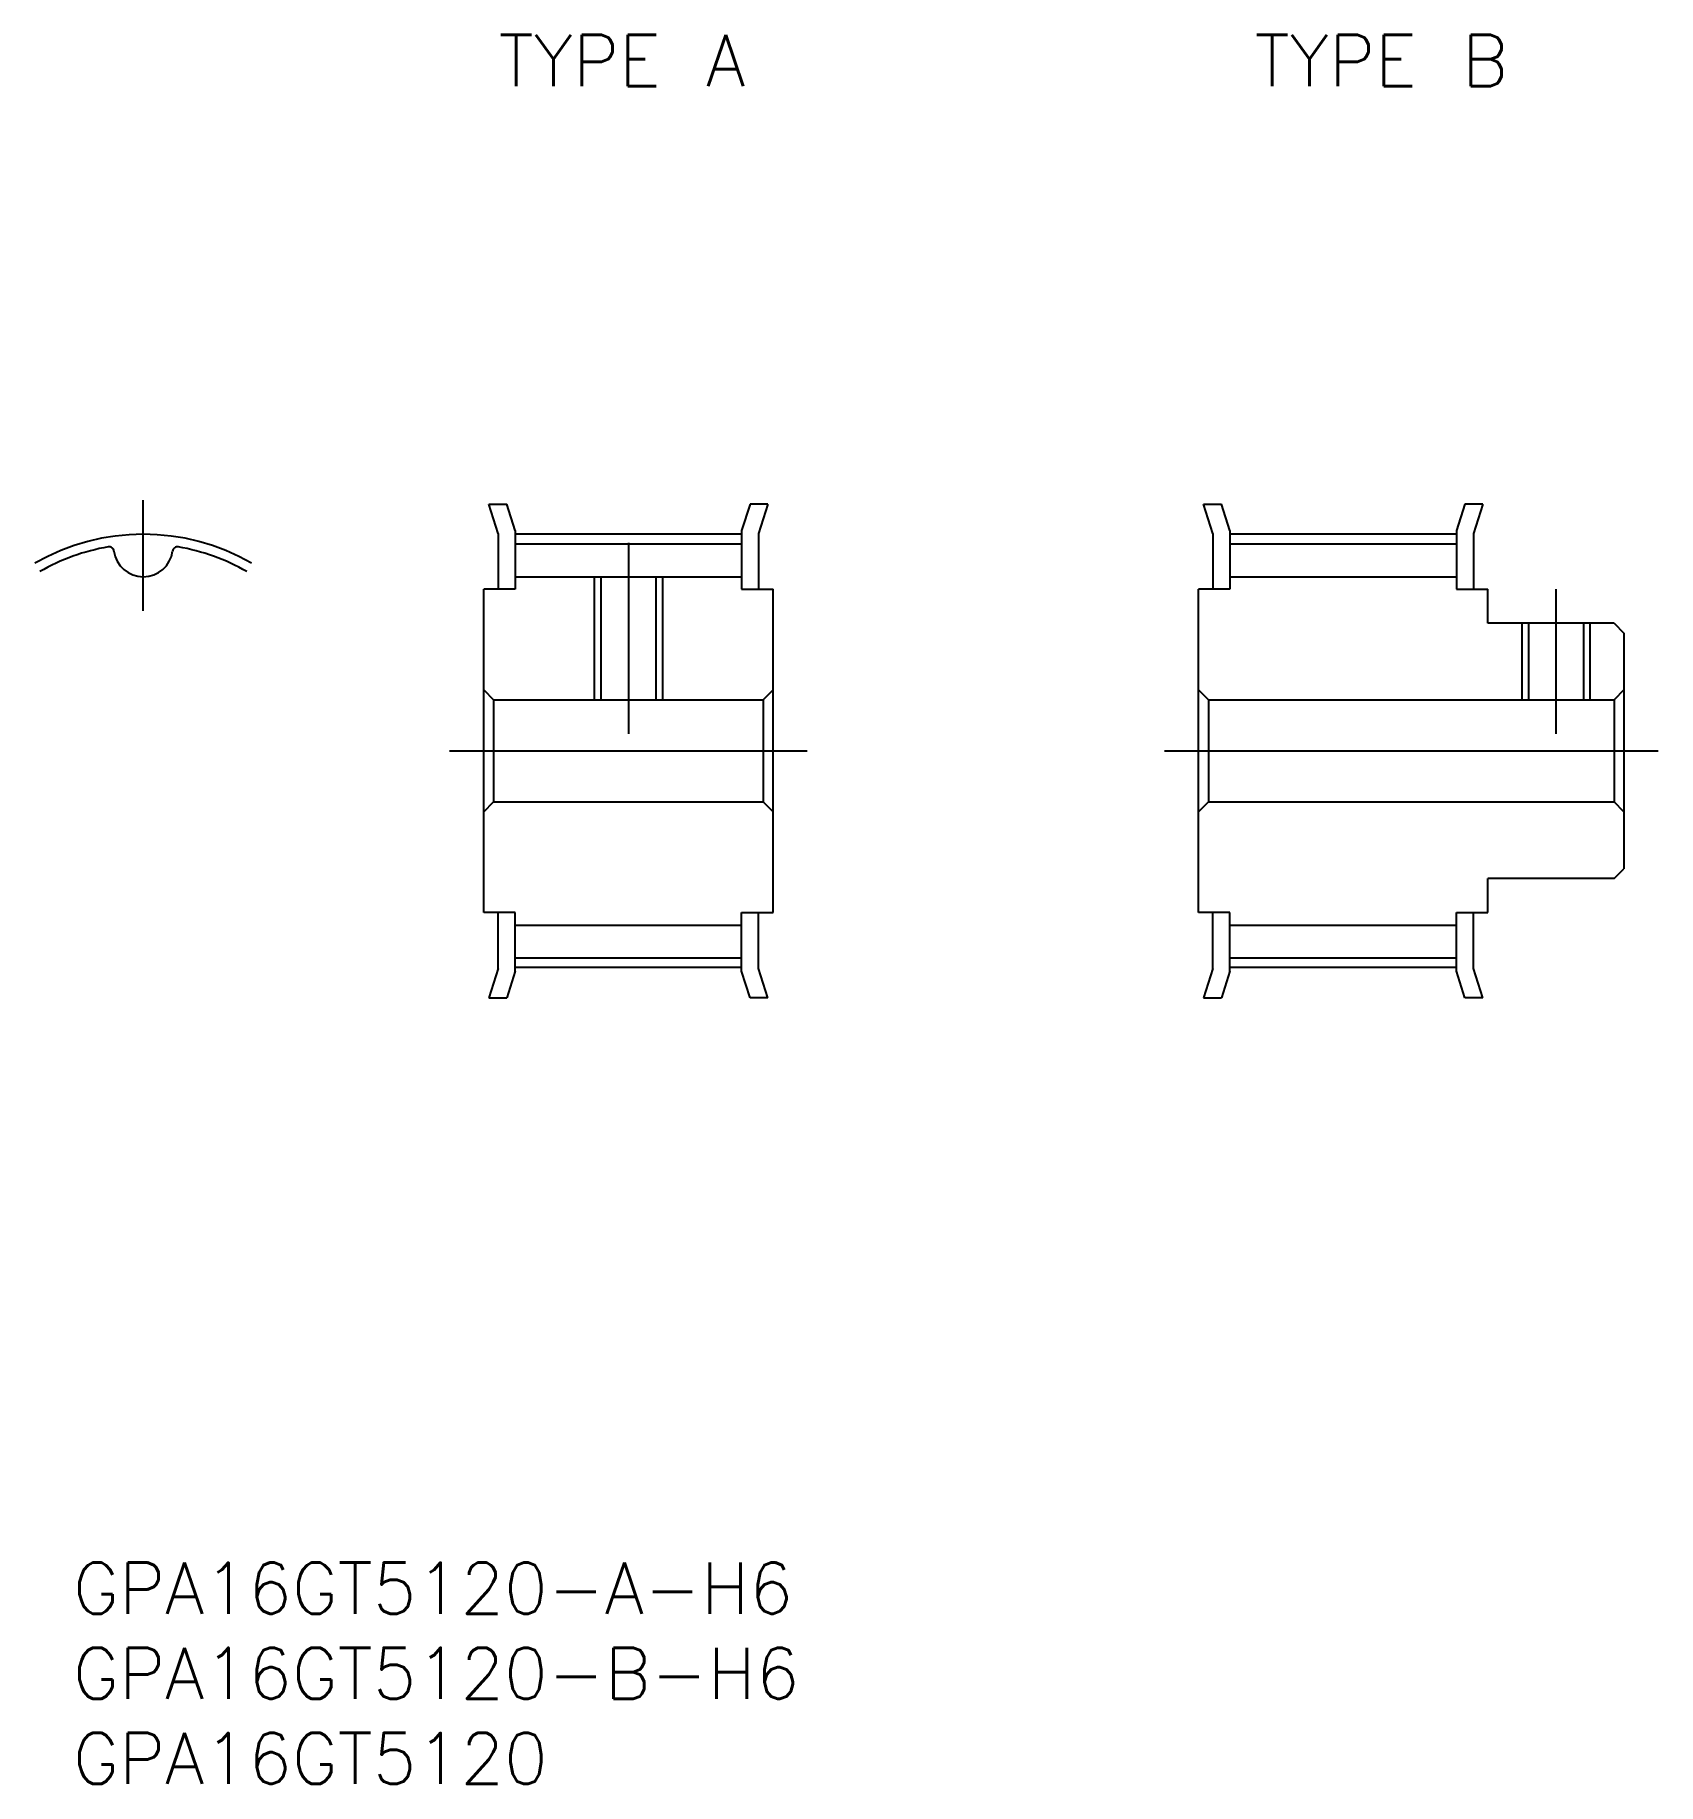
# Model space of a CAD drawing. Extents: x -6 to 89, y -61 to 42.
import ezdxf

# ---------------------------------------------------------------- set-up
doc = ezdxf.new("R2010")
doc.units = 0
doc.linetypes.add('CENTER', pattern=[50.8, 31.75, -6.35, 6.35, -6.35])
doc.layers.get('0').update_dxf_attribs({"linetype": 'CONTINUOUS'})
doc.layers.add('CENTER', color=1, linetype='CONTINUOUS')
doc.styles.get("Standard").update_dxf_attribs({"font": 'txt.shx', "height": 3, "bigfont": 'bigfont.shx'})

msp = doc.modelspace()

# ---------------------------------------------------------------- linework, layer by layer
at = {"color": 7, "linetype": 'CONTINUOUS'}
for p, q in [((20.3, 14.5), (21.35, 14.5)), ((20.85, 12.78), (20.3, 14.5)), ((21.85, 12.94), (21.35, 14.5)), ((35.65, 14.5), (35.15, 12.94)), ((36.7, 14.5), (35.65, 14.5)), ((36.7, 14.5), (36.15, 12.78)), ((62.3, 14.5), (63.35, 14.5)), ((62.85, 12.78), (62.3, 14.5)), ((63.85, 12.94), (63.35, 14.5)), ((77.65, 14.5), (77.15, 12.94)), ((78.7, 14.5), (77.65, 14.5)), ((78.7, 14.5), (78.15, 12.78)), ((20.85, 12.78), (20.85, 9.5)), ((21.85, 12.94), (21.85, 9.5)), ((35.15, 12.94), (35.15, 9.5)), ((36.15, 12.78), (36.15, 9.5)), ((62.85, 12.78), (62.85, 9.5)), ((63.85, 12.94), (63.85, 9.5)), ((77.15, 12.94), (77.15, 9.5)), ((78.15, 12.78), (78.15, 9.5)), ((21.85, 12.16), (35.15, 12.16)), ((63.85, 12.16), (77.15, 12.16)), ((20, -9.5), (20, 9.5)), ((21.85, 9.5), (20, 9.5)), ((21.85, 10.23), (35.15, 10.23)), ((26.88, 10.23), (26.88, 3)), ((30.12, 10.23), (30.12, 3)), ((35.15, 9.5), (37, 9.5)), ((37, -9.5), (37, 9.5)), ((62, -9.5), (62, 9.5)), ((63.85, 9.5), (62, 9.5)), ((63.85, 10.23), (77.15, 10.23)), ((77.15, 9.5), (79, 9.5)), ((79, 7.5), (79, 9.5)), ((86.42, 7.5), (79, 7.5)), ((81.38, 7.5), (81.38, 3)), ((84.62, 7.5), (84.62, 3)), ((86.42, 7.5), (87, 6.92)), ((87, 6.92), (87, -6.92)), ((20, 3.58), (20.58, 3)), ((37, 3.58), (36.42, 3)), ((62, 3.58), (62.58, 3)), ((87, 3.58), (86.42, 3)), ((20.58, 3), (36.42, 3)), ((20.58, 3), (20.58, -3)), ((36.42, 3), (36.42, -3)), ((62.58, 3), (86.42, 3)), ((62.58, 3), (62.58, -3)), ((86.42, 3), (86.42, -3)), ((20, -3.58), (20.58, -3)), ((20.58, -3), (36.42, -3)), ((37, -3.58), (36.42, -3)), ((62, -3.58), (62.58, -3)), ((62.58, -3), (86.42, -3)), ((87, -3.58), (86.42, -3)), ((86.42, -7.5), (87, -6.92)), ((79, -9.5), (79, -7.5)), ((86.42, -7.5), (79, -7.5)), ((21.85, -9.5), (20, -9.5)), ((20.85, -12.78), (20.85, -9.5)), ((21.85, -12.94), (21.85, -9.5)), ((21.85, -10.23), (35.15, -10.23)), ((35.15, -12.94), (35.15, -9.5)), ((35.15, -9.5), (37, -9.5)), ((36.15, -12.78), (36.15, -9.5)), ((63.85, -9.5), (62, -9.5)), ((62.85, -12.78), (62.85, -9.5)), ((63.85, -12.94), (63.85, -9.5)), ((63.85, -10.23), (77.15, -10.23)), ((77.15, -12.94), (77.15, -9.5)), ((77.15, -9.5), (79, -9.5)), ((78.15, -12.78), (78.15, -9.5)), ((21.85, -12.16), (35.15, -12.16)), ((63.85, -12.16), (77.15, -12.16)), ((20.85, -12.78), (20.3, -14.5)), ((21.85, -12.94), (21.35, -14.5)), ((35.65, -14.5), (35.15, -12.94)), ((36.7, -14.5), (36.15, -12.78)), ((62.85, -12.78), (62.3, -14.5)), ((63.85, -12.94), (63.35, -14.5)), ((77.65, -14.5), (77.15, -12.94)), ((78.7, -14.5), (78.15, -12.78)), ((20.3, -14.5), (21.35, -14.5)), ((36.7, -14.5), (35.65, -14.5)), ((62.3, -14.5), (63.35, -14.5)), ((78.7, -14.5), (77.65, -14.5))]:
    msp.add_line(p, q, dxfattribs=at)
at = {"color": 3, "linetype": 'CONTINUOUS'}
for p, q in [((26.5, 10.23), (26.5, 3)), ((30.5, 10.23), (30.5, 3)), ((81, 7.5), (81, 3)), ((85, 7.5), (85, 3))]:
    msp.add_line(p, q, dxfattribs=at)
at = {"color": 7, "linetype": 'CONTINUOUS'}
for centre, radius, start, end in [((0, 0), 12.16, 99.7425, 120), ((-2.01, 11.7), 0.289, 7.5908, 99.7425), ((0, 11.97), 1.74, 187.5908, 352.4092), ((2.01, 11.7), 0.29, 80.2575, 172.4092), ((0, 0), 12.16, 60, 80.2575)]:
    msp.add_arc(centre, radius, start, end, dxfattribs=at)
at = {"layer": 'CENTER', "color": 1, "linetype": 'CENTER'}
for p, q in [((0, 8.23), (0, 14.73)), ((35.15, 12.73), (21.85, 12.73)), ((77.15, 12.73), (63.85, 12.73)), ((28.5, 12.23), (28.5, 1)), ((83, 9.5), (83, 1)), ((18, 0), (39, 0)), ((60, 0), (89, 0)), ((35.15, -12.73), (21.85, -12.73)), ((77.15, -12.73), (63.85, -12.73))]:
    msp.add_line(p, q, dxfattribs=at)
msp.add_arc((0, 0), 12.73, 60, 120, dxfattribs=at)

# ---------------------------------------------------------------- texts
at = {"color": 7, "linetype": 'CONTINUOUS'}
for s, p in [('TYPE A', (20.88, 39.06)), ('TYPE B', (65.3, 39.06)), ('GPA16GT5120-A-H6', (-4.13, -50.69)), ('GPA16GT5120-B-H6', (-4.13, -55.69)), ('GPA16GT5120', (-4.13, -60.69))]:
    msp.add_text(s, height=3, dxfattribs=at).set_placement(p)

doc.saveas('drawing.dxf')
